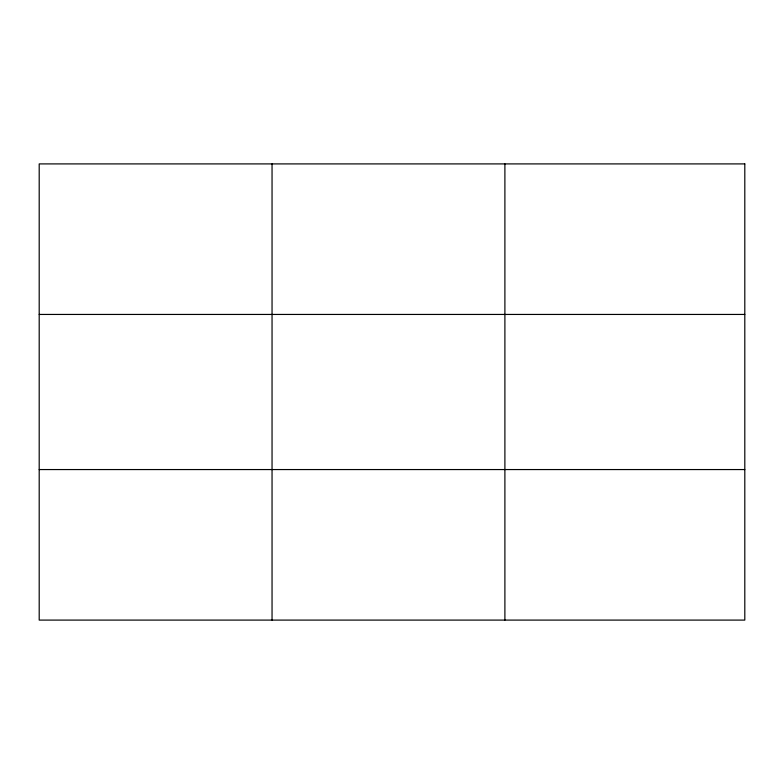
<?xml version="1.0" encoding="UTF-8"?>
<svg xmlns="http://www.w3.org/2000/svg" width="784" height="784" viewBox="0 0 784 784"><rect width="100%" height="100%" fill="white"/><g stroke="black" fill="none" stroke-linecap="round" stroke-linejoin="round"><path stroke-width="1.18" d="M272.048 620.095L272.048 163.905M504.896 620.095L504.896 163.905M39.2 314.443L744.8 314.443M39.2 469.557L744.8 469.557M744.8 163.905L744.8 620.095L39.2 620.095L39.2 163.905L744.8 163.905"/></g></svg>
